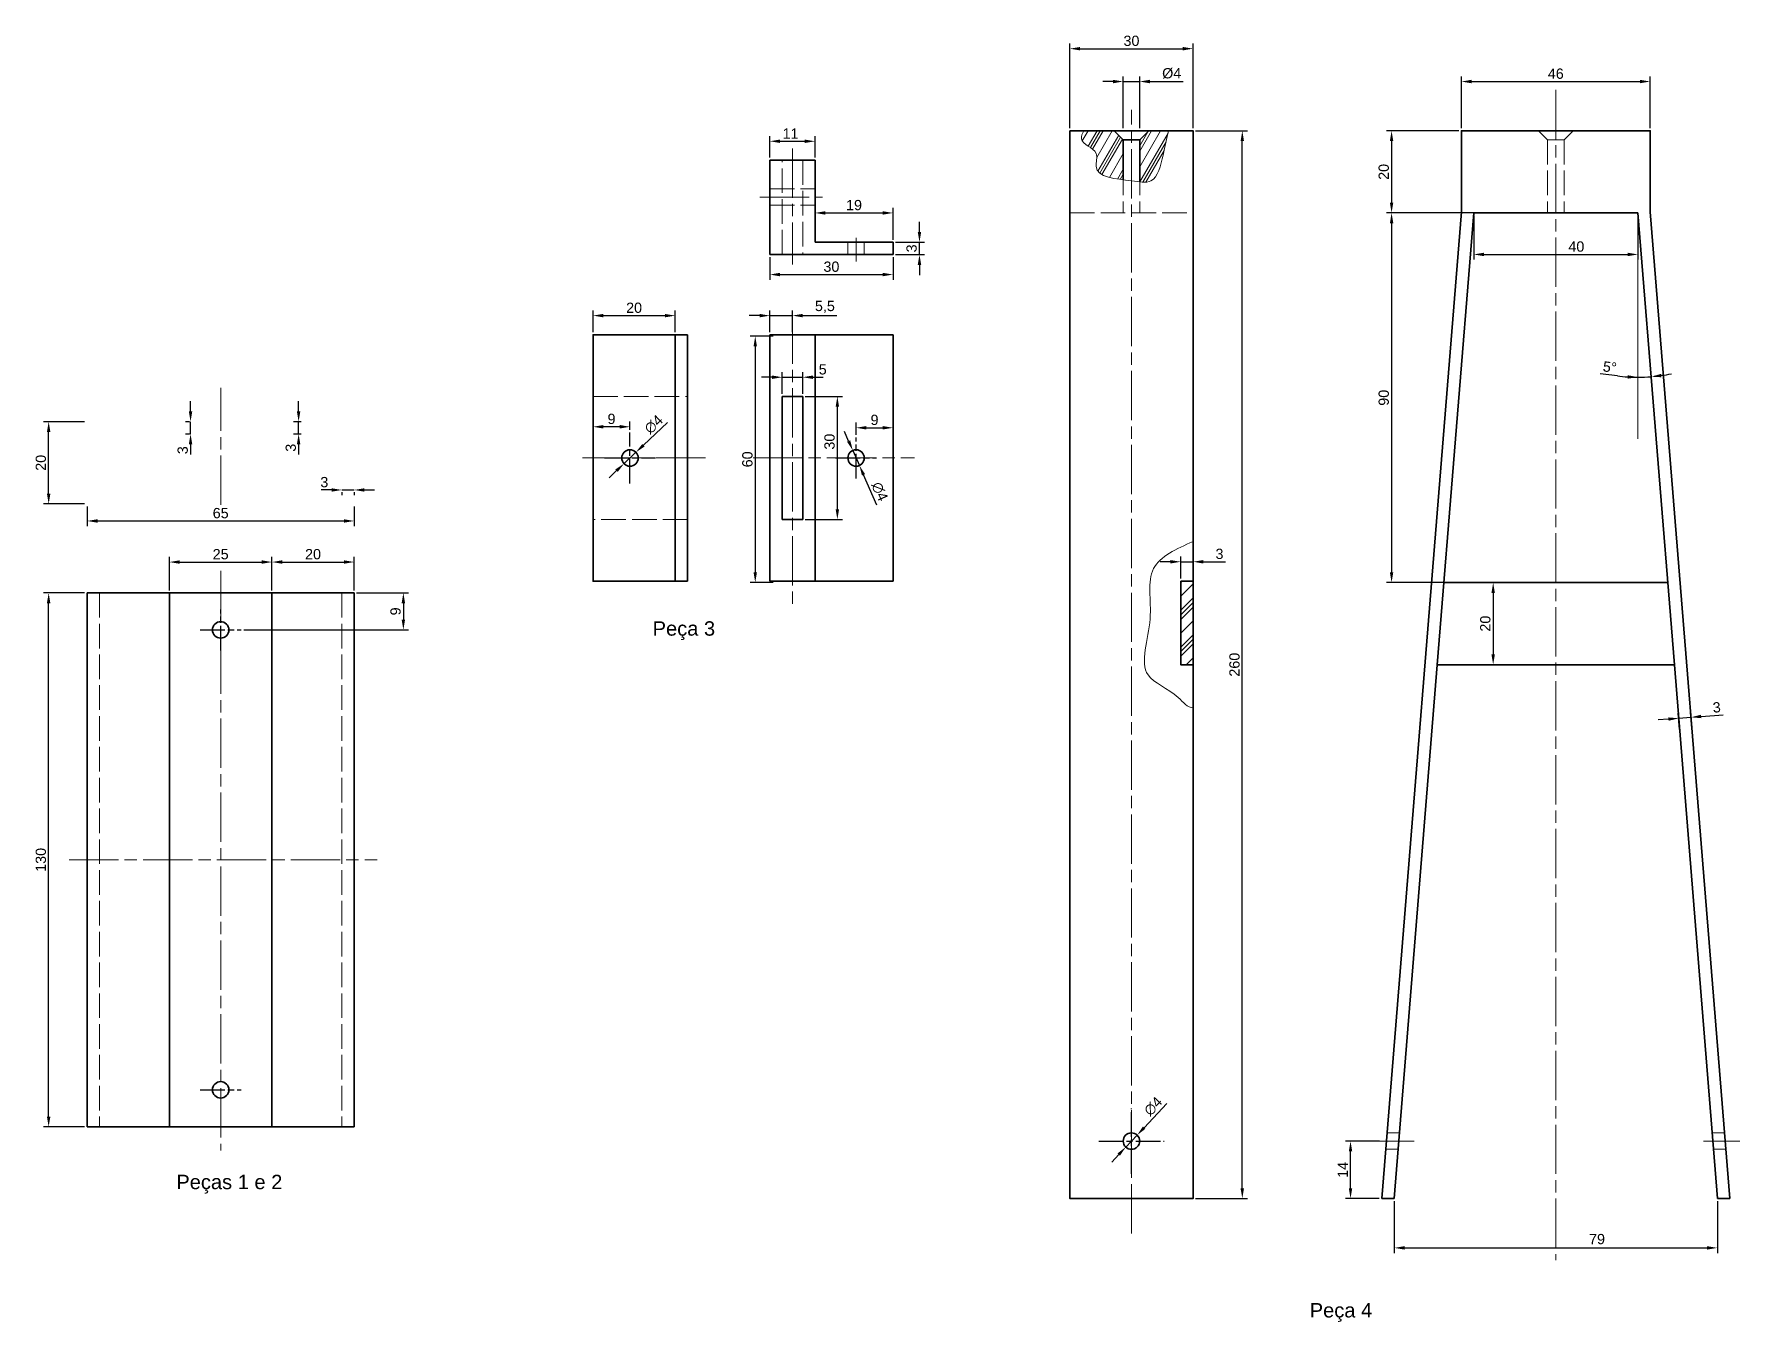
# Model space of a CAD drawing. Header units: millimetres. Extents: x 21 to 831, y -5 to 309.
# Drawn here: x 21.5 to 437, y -5 to 308.5 of the extents above; entities that cross this region are included whole.
import ezdxf

# ---------------------------------------------------------------- set-up
doc = ezdxf.new("R2010")
doc.units = ezdxf.units.MM
for name, pattern in [('AM_ISO02W050', [7.5, 6, -1.5]), ('AM_ISO08W050', [18, 12, -1.5, 3, -1.5]), ('AM_ISO08W050x2', [9, 6, -0.75, 1.5, -0.75]), ('Amconstr', [9999, 9999, 0])]:
    doc.linetypes.add(name, pattern=pattern)
for name, color, linetype, lineweight in [('AM_5', 3, 'Continuous', 25), ('AM_6', 2, 'Continuous', 35), ('AM_7', 4, 'AM_ISO08W050', 25), ('Auxiliar', 1, 'Amconstr', 18), ('Contorno', 7, 'Continuous', 35), ('Cotas', 2, 'Continuous', 18), ('Eixos', 3, 'AM_ISO08W050', 18), ('Inflexão', 7, 'Continuous', 18), ('Invisível', 7, 'AM_ISO02W050', 18), ('Tracejado', 4, 'Continuous', 18)]:
    doc.layers.add(name, color=color, linetype=linetype, lineweight=lineweight)
doc.styles.get("Standard").update_dxf_attribs({"font": 'arial.ttf'})
doc.dimstyles.new('ISO-25$0', dxfattribs={"dimtxt": 2.5, "dimasz": 2.5, "dimexe": 1.25, "dimexo": 0.625, "dimtad": 1, "dimdec": 1, "dimtxsty": 'Standard', "dimcen": 2.5, "dimadec": 0, "dimazin": 0, "dimtfac": 1, "dimtdec": 1, "dimtmove": 0, "dimatfit": 3, "dimfxl": 1, "dimarcsym": 0})
doc.dimstyles.new('ISO-25$2', dxfattribs={"dimtxt": 2.5, "dimasz": 2.5, "dimexe": 1.25, "dimexo": 0.625, "dimtad": 1, "dimdec": 1, "dimtxsty": 'Standard', "dimcen": 2.5, "dimadec": 0, "dimazin": 0, "dimtfac": 1, "dimtdec": 1, "dimtmove": 0, "dimatfit": 3, "dimfxl": 1, "dimarcsym": 0})
doc.dimstyles.new('ISO-25$3', dxfattribs={"dimtxt": 2.5, "dimasz": 2.5, "dimexe": 1.25, "dimexo": 0.625, "dimtad": 1, "dimdec": 1, "dimtxsty": 'Standard', "dimcen": 2.5, "dimadec": 0, "dimazin": 0, "dimtfac": 1, "dimtdec": 1, "dimtmove": 0, "dimatfit": 3, "dimfxl": 1, "dimarcsym": 0})

# ---------------------------------------------------------------- blocks, each defined once
blk = doc.blocks.new('*D4')
at = {"layer": 'AM_5', "color": 0, "lineweight": -2, "transparency": 16777216}
for p, q in [((201.49, 235), (195.86, 235)), ((197.11, 232.5), (197.11, 177.5)), ((201.49, 175), (195.86, 175))]:
    blk.add_line(p, q, dxfattribs=at)
at = {"layer": 'AM_5', "color": 0, "transparency": 16777216}
for points in [[(196.7, 232.5), (197.53, 232.5), (197.11, 235)], [(196.7, 177.5), (197.53, 177.5), (197.11, 175)]]:
    blk.add_solid(points, dxfattribs=at)
at = {"layer": 'Defpoints', "color": 0, "transparency": 16777216}
for p in [(202.11, 235), (197.11, 175), (202.11, 175)]:
    blk.add_point(p, dxfattribs=at)
at = {"layer": 'AM_5', "color": 0, "transparency": 16777216, "insert": (195.21, 205), "char_height": 2.5, "attachment_point": 5, "rotation": 90}
blk.add_mtext('60', dxfattribs=at)
blk = doc.blocks.new('*D5')
at = {"layer": 'AM_5', "color": 0, "lineweight": -2, "transparency": 16777216}
for p, q in [((200.67, 254.24), (200.67, 248.75)), ((230.67, 254.24), (230.67, 248.75)), ((203.17, 250), (228.17, 250))]:
    blk.add_line(p, q, dxfattribs=at)
at = {"layer": 'AM_5', "color": 0, "transparency": 16777216}
for points in [[(203.17, 250.42), (203.17, 249.58), (200.67, 250)], [(228.17, 250.42), (228.17, 249.58), (230.67, 250)]]:
    blk.add_solid(points, dxfattribs=at)
at = {"layer": 'Defpoints', "color": 0, "transparency": 16777216}
for p in [(200.67, 254.86), (230.67, 254.86), (230.67, 250)]:
    blk.add_point(p, dxfattribs=at)
at = {"layer": 'AM_5', "color": 0, "transparency": 16777216, "insert": (215.67, 251.9), "char_height": 2.5, "attachment_point": 5}
blk.add_mtext('30', dxfattribs=at)
blk = doc.blocks.new('*D6')
at = {"layer": 'AM_5', "color": 0, "lineweight": -2, "transparency": 16777216}
for p, q in [((237.11, 260.36), (237.11, 262.86)), ((231.3, 257.86), (238.36, 257.86)), ((237.11, 254.86), (237.11, 257.86)), ((231.3, 254.86), (238.36, 254.86)), ((237.11, 252.36), (237.11, 249.86))]:
    blk.add_line(p, q, dxfattribs=at)
at = {"layer": 'AM_5', "color": 0, "transparency": 16777216}
for points in [[(236.7, 260.36), (237.53, 260.36), (237.11, 257.86)], [(236.7, 252.36), (237.53, 252.36), (237.11, 254.86)]]:
    blk.add_solid(points, dxfattribs=at)
at = {"layer": 'Defpoints', "color": 0, "transparency": 16777216}
for p in [(230.67, 257.86), (237.11, 257.86), (230.67, 254.86)]:
    blk.add_point(p, dxfattribs=at)
at = {"layer": 'AM_5', "color": 0, "transparency": 16777216, "insert": (235.21, 256.36), "char_height": 2.5, "attachment_point": 5, "rotation": 90}
blk.add_mtext('3', dxfattribs=at)
blk = doc.blocks.new('*D7')
at = {"layer": 'AM_5', "color": 0, "lineweight": -2, "transparency": 16777216}
for p, q in [((201.17, 225), (198.67, 225)), ((203.67, 220.97), (203.67, 226.25)), ((203.67, 225), (208.67, 225)), ((208.67, 220.97), (208.67, 226.25)), ((211.17, 225), (213.67, 225))]:
    blk.add_line(p, q, dxfattribs=at)
at = {"layer": 'AM_5', "color": 0, "transparency": 16777216}
for points in [[(201.17, 225.42), (201.17, 224.58), (203.67, 225)], [(211.17, 225.42), (211.17, 224.58), (208.67, 225)]]:
    blk.add_solid(points, dxfattribs=at)
at = {"layer": 'Defpoints', "color": 0, "transparency": 16777216}
for p in [(208.67, 225), (203.67, 220.34), (208.67, 220.34)]:
    blk.add_point(p, dxfattribs=at)
at = {"layer": 'AM_5', "color": 0, "transparency": 16777216, "insert": (213.55, 226.9), "char_height": 2.5, "attachment_point": 5}
blk.add_mtext('5', dxfattribs=at)
blk = doc.blocks.new('*D8')
at = {"layer": 'AM_5', "color": 0, "lineweight": -2, "transparency": 16777216}
for p, q in [((209.3, 220.34), (218.36, 220.34)), ((217.11, 192.84), (217.11, 217.84)), ((209.3, 190.34), (218.36, 190.34))]:
    blk.add_line(p, q, dxfattribs=at)
at = {"layer": 'AM_5', "color": 0, "transparency": 16777216}
for points in [[(216.7, 217.84), (217.53, 217.84), (217.11, 220.34)], [(216.7, 192.84), (217.53, 192.84), (217.11, 190.34)]]:
    blk.add_solid(points, dxfattribs=at)
at = {"layer": 'Defpoints', "color": 0, "transparency": 16777216}
for p in [(208.67, 220.34), (217.11, 220.34), (208.67, 190.34)]:
    blk.add_point(p, dxfattribs=at)
at = {"layer": 'AM_5', "color": 0, "transparency": 16777216, "insert": (215.21, 209.31), "char_height": 2.5, "attachment_point": 5, "rotation": 90}
blk.add_mtext('30', dxfattribs=at)
blk = doc.blocks.new('*D9')
at = {"layer": 'AM_5', "color": 0, "lineweight": -2, "transparency": 16777216}
for p, q in [((157.6, 212.2), (157.6, 214.19)), ((164.1, 212.94), (160.1, 212.94)), ((166.6, 212.2), (166.6, 214.19))]:
    blk.add_line(p, q, dxfattribs=at)
at = {"layer": 'AM_5', "color": 0, "transparency": 16777216}
for points in [[(160.1, 213.36), (160.1, 212.52), (157.6, 212.94)], [(164.1, 213.36), (164.1, 212.52), (166.6, 212.94)]]:
    blk.add_solid(points, dxfattribs=at)
at = {"layer": 'Defpoints', "color": 0, "transparency": 16777216}
for p in [(157.6, 212.94), (157.6, 211.57), (166.6, 211.57)]:
    blk.add_point(p, dxfattribs=at)
at = {"layer": 'AM_5', "color": 0, "transparency": 16777216, "insert": (162.1, 214.84), "char_height": 2.5, "attachment_point": 5}
blk.add_mtext('9', dxfattribs=at)
blk = doc.blocks.new('*D10')
at = {"layer": 'AM_5', "color": 0, "lineweight": -2, "transparency": 16777216}
for p, q in [((221.67, 210.97), (221.67, 213.94)), ((224.17, 212.69), (228.17, 212.69)), ((230.67, 210.97), (230.67, 213.94))]:
    blk.add_line(p, q, dxfattribs=at)
at = {"layer": 'AM_5', "color": 0, "transparency": 16777216}
for points in [[(224.17, 213.11), (224.17, 212.28), (221.67, 212.69)], [(228.17, 213.11), (228.17, 212.28), (230.67, 212.69)]]:
    blk.add_solid(points, dxfattribs=at)
at = {"layer": 'Defpoints', "color": 0, "transparency": 16777216}
for p in [(230.67, 212.69), (221.67, 210.34), (230.67, 210.34)]:
    blk.add_point(p, dxfattribs=at)
at = {"layer": 'AM_5', "color": 0, "transparency": 16777216, "insert": (226.17, 214.6), "char_height": 2.5, "attachment_point": 5}
blk.add_mtext('9', dxfattribs=at)
blk = doc.blocks.new('*D11')
at = {"layer": 'AM_5', "color": 0, "lineweight": -2, "transparency": 16777216}
for p, q in [((175.76, 214), (169.87, 208.43)), ((165.15, 203.97), (168.05, 206.72)), ((163.33, 202.25), (161.51, 200.54))]:
    blk.add_line(p, q, dxfattribs=at)
at = {"layer": 'AM_5', "color": 0, "transparency": 16777216}
for points in [[(169.58, 208.74), (170.16, 208.13), (168.05, 206.72)], [(163.04, 202.56), (163.62, 201.95), (165.15, 203.97)]]:
    blk.add_solid(points, dxfattribs=at)
at = {"layer": 'Defpoints', "color": 0, "transparency": 16777216}
for p in [(165.15, 203.97), (168.05, 206.72)]:
    blk.add_point(p, dxfattribs=at)
at = {"layer": 'AM_5', "color": 0, "transparency": 16777216, "insert": (172.37, 213.51), "char_height": 2.5, "attachment_point": 5, "rotation": 43.3784}
blk.add_mtext('∅4', dxfattribs=at)
blk = doc.blocks.new('*D12')
at = {"layer": 'AM_5', "color": 0, "lineweight": -2, "transparency": 16777216}
for p, q in [((219.86, 209.46), (218.85, 211.75)), ((220.87, 207.17), (222.48, 203.51)), ((226.76, 193.82), (223.49, 201.23))]:
    blk.add_line(p, q, dxfattribs=at)
at = {"layer": 'AM_5', "color": 0, "transparency": 16777216}
for points in [[(220.24, 209.63), (219.48, 209.29), (220.87, 207.17)], [(223.87, 201.4), (223.11, 201.06), (222.48, 203.51)]]:
    blk.add_solid(points, dxfattribs=at)
at = {"layer": 'Defpoints', "color": 0, "transparency": 16777216}
for p in [(220.87, 207.17), (222.48, 203.51)]:
    blk.add_point(p, dxfattribs=at)
at = {"layer": 'AM_5', "color": 0, "transparency": 16777216, "insert": (227.43, 197.17), "char_height": 2.5, "attachment_point": 5, "rotation": 293.8067}
blk.add_mtext('∅4', dxfattribs=at)
blk = doc.blocks.new('*D13')
at = {"layer": 'AM_5', "color": 0, "lineweight": -2, "transparency": 16777216}
for p, q in [((369.11, 285.62), (369.11, 298.25)), ((371.61, 297), (412.61, 297)), ((415.11, 285.62), (415.11, 298.25))]:
    blk.add_line(p, q, dxfattribs=at)
at = {"layer": 'AM_5', "color": 0, "transparency": 16777216}
for points in [[(371.61, 297.42), (371.61, 296.58), (369.11, 297)], [(412.61, 297.42), (412.61, 296.58), (415.11, 297)]]:
    blk.add_solid(points, dxfattribs=at)
at = {"layer": 'Defpoints', "color": 0, "transparency": 16777216}
for p in [(415.11, 297), (369.11, 285), (415.11, 285)]:
    blk.add_point(p, dxfattribs=at)
at = {"layer": 'AM_5', "color": 0, "transparency": 16777216, "insert": (392.11, 298.9), "char_height": 2.5, "attachment_point": 5}
blk.add_mtext('46', dxfattribs=at)
blk = doc.blocks.new('*D14')
at = {"layer": 'AM_5', "color": 0, "lineweight": -2, "transparency": 16777216}
for p, q in [((411.49, 265), (350.86, 265)), ((352.11, 262.5), (352.11, 177.5)), ((411.49, 175), (350.86, 175))]:
    blk.add_line(p, q, dxfattribs=at)
at = {"layer": 'AM_5', "color": 0, "transparency": 16777216}
for points in [[(351.7, 262.5), (352.53, 262.5), (352.11, 265)], [(351.7, 177.5), (352.53, 177.5), (352.11, 175)]]:
    blk.add_solid(points, dxfattribs=at)
at = {"layer": 'Defpoints', "color": 0, "transparency": 16777216}
for p in [(412.11, 265), (352.11, 175), (412.11, 175)]:
    blk.add_point(p, dxfattribs=at)
at = {"layer": 'AM_5', "color": 0, "transparency": 16777216, "insert": (350.21, 220), "char_height": 2.5, "attachment_point": 5, "rotation": 90}
blk.add_mtext('90', dxfattribs=at)
blk = doc.blocks.new('*D15')
at = {"layer": 'AM_5', "color": 0, "lineweight": -2, "transparency": 16777216}
for p, q in [((372.11, 264.38), (372.11, 253.65)), ((412.11, 264.38), (412.11, 253.65)), ((374.61, 254.9), (409.61, 254.9))]:
    blk.add_line(p, q, dxfattribs=at)
at = {"layer": 'AM_5', "color": 0, "transparency": 16777216}
for points in [[(374.61, 255.32), (374.61, 254.48), (372.11, 254.9)], [(409.61, 255.32), (409.61, 254.48), (412.11, 254.9)]]:
    blk.add_solid(points, dxfattribs=at)
at = {"layer": 'Defpoints', "color": 0, "transparency": 16777216}
for p in [(372.11, 265), (412.11, 265), (412.11, 254.9)]:
    blk.add_point(p, dxfattribs=at)
at = {"layer": 'AM_5', "color": 0, "transparency": 16777216, "insert": (397.11, 256.8), "char_height": 2.5, "attachment_point": 5}
blk.add_mtext('40', dxfattribs=at)
blk = doc.blocks.new('*D16')
at = {"layer": 'AM_5', "color": 0, "lineweight": -2, "transparency": 16777216}
for p, q in [((365.48, 175), (378.11, 175)), ((376.86, 172.5), (376.86, 157.5)), ((363.87, 155), (378.11, 155))]:
    blk.add_line(p, q, dxfattribs=at)
at = {"layer": 'AM_5', "color": 0, "transparency": 16777216}
for points in [[(376.44, 172.5), (377.27, 172.5), (376.86, 175)], [(376.44, 157.5), (377.27, 157.5), (376.86, 155)]]:
    blk.add_solid(points, dxfattribs=at)
at = {"layer": 'Defpoints', "color": 0, "transparency": 16777216}
for p in [(364.86, 175), (363.24, 155), (376.86, 155)]:
    blk.add_point(p, dxfattribs=at)
at = {"layer": 'AM_5', "color": 0, "transparency": 16777216, "insert": (374.95, 165), "char_height": 2.5, "attachment_point": 5, "rotation": 90}
blk.add_mtext('20', dxfattribs=at)
blk = doc.blocks.new('*D17')
at = {"layer": 'AM_5', "color": 0, "lineweight": -2, "transparency": 16777216}
for p, q in [((349.13, 39), (340.86, 39)), ((342.11, 27.5), (342.11, 36.5)), ((349.12, 25), (340.86, 25))]:
    blk.add_line(p, q, dxfattribs=at)
at = {"layer": 'AM_5', "color": 0, "transparency": 16777216}
for points in [[(341.7, 36.5), (342.53, 36.5), (342.11, 39)], [(341.7, 27.5), (342.53, 27.5), (342.11, 25)]]:
    blk.add_solid(points, dxfattribs=at)
at = {"layer": 'Defpoints', "color": 0, "transparency": 16777216}
for p in [(342.11, 39), (349.75, 39), (349.75, 25)]:
    blk.add_point(p, dxfattribs=at)
at = {"layer": 'AM_5', "color": 0, "transparency": 16777216, "insert": (340.23, 32), "char_height": 2.5, "attachment_point": 5, "rotation": 90}
blk.add_mtext('14', dxfattribs=at)
blk = doc.blocks.new('*D18')
at = {"layer": 'AM_5', "color": 0, "lineweight": -2, "transparency": 16777216}
blk.add_line((407.12, 225.31), (402.94, 225.84), dxfattribs=at)
for start, end in [(262.8334, 270), (262.8369, 266.4184), (270, 274.6106), (278.1922, 281.7738)]:
    blk.add_arc((412.11, 265), 40, start, end, dxfattribs=at)
at = {"layer": 'AM_5', "color": 0, "transparency": 16777216}
for points in [[(409.63, 225.49), (409.6, 224.66), (412.11, 225)], [(417.86, 224.99), (417.77, 225.82), (415.33, 225.13)]]:
    blk.add_solid(points, dxfattribs=at)
at = {"layer": 'Defpoints', "color": 0, "transparency": 16777216}
for p in [(412.11, 265), (412.11, 265), (414.26, 225.06), (412.11, 210), (420.99, 155)]:
    blk.add_point(p, dxfattribs=at)
at = {"layer": 'AM_5', "color": 0, "transparency": 16777216, "insert": (405.27, 227.46), "char_height": 2.5, "attachment_point": 5, "rotation": 352.8334}
blk.add_mtext('5°', dxfattribs=at)
blk = doc.blocks.new('*D19')
at = {"layer": 'AM_5', "color": 0, "lineweight": -2, "transparency": 16777216}
for p, q in [((352.76, 24.38), (352.76, 11.75)), ((431.47, 24.38), (431.47, 11.75)), ((355.26, 13), (428.97, 13))]:
    blk.add_line(p, q, dxfattribs=at)
at = {"layer": 'AM_5', "color": 0, "transparency": 16777216}
for points in [[(355.26, 13.42), (355.26, 12.58), (352.76, 13)], [(428.97, 13.42), (428.97, 12.58), (431.47, 13)]]:
    blk.add_solid(points, dxfattribs=at)
at = {"layer": 'Defpoints', "color": 0, "transparency": 16777216}
for p in [(352.76, 25), (431.47, 25), (431.47, 13)]:
    blk.add_point(p, dxfattribs=at)
at = {"layer": 'AM_5', "color": 0, "transparency": 16777216, "insert": (402.15, 15.13), "char_height": 2.5, "attachment_point": 5}
blk.add_mtext('79', dxfattribs=at)
blk = doc.blocks.new('*D20')
at = {"layer": 'AM_5', "color": 0, "lineweight": -2, "transparency": 16777216}
for p, q in [((297.4, 48.16), (291.84, 42.27)), ((287.37, 37.55), (290.12, 40.45)), ((285.66, 35.73), (283.94, 33.91))]:
    blk.add_line(p, q, dxfattribs=at)
at = {"layer": 'AM_5', "color": 0, "transparency": 16777216}
for points in [[(291.53, 42.56), (292.14, 41.99), (290.12, 40.45)], [(285.35, 36.01), (285.96, 35.44), (287.37, 37.55)]]:
    blk.add_solid(points, dxfattribs=at)
at = {"layer": 'Defpoints', "color": 0, "transparency": 16777216}
for p in [(287.37, 37.55), (290.12, 40.45)]:
    blk.add_point(p, dxfattribs=at)
at = {"layer": 'AM_5', "color": 0, "transparency": 16777216, "insert": (294.04, 47.48), "char_height": 2.5, "attachment_point": 5, "rotation": 46.6342}
blk.add_mtext('∅4', dxfattribs=at)
blk = doc.blocks.new('*D21')
at = {"layer": 'AM_5', "color": 0, "lineweight": -2, "transparency": 16777216}
for p, q in [((284.25, 297), (281.75, 297)), ((286.75, 285.62), (286.75, 298.25)), ((286.75, 297), (290.75, 297)), ((290.75, 285.62), (290.75, 298.25)), ((293.25, 297), (301.35, 297))]:
    blk.add_line(p, q, dxfattribs=at)
at = {"layer": 'AM_5', "color": 0, "transparency": 16777216}
for points in [[(284.25, 297.42), (284.25, 296.58), (286.75, 297)], [(293.25, 297.42), (293.25, 296.58), (290.75, 297)]]:
    blk.add_solid(points, dxfattribs=at)
at = {"layer": 'Defpoints', "color": 0, "transparency": 16777216}
for p in [(290.75, 297), (286.75, 285), (290.75, 285)]:
    blk.add_point(p, dxfattribs=at)
at = {"layer": 'AM_5', "color": 0, "transparency": 16777216, "insert": (298.55, 298.97), "char_height": 2.5, "attachment_point": 5}
blk.add_mtext('%%C4', dxfattribs=at)
blk = doc.blocks.new('*D22')
at = {"layer": 'AM_5', "color": 0, "lineweight": -2, "transparency": 16777216}
for p, q in [((273.75, 285.62), (273.75, 306.25)), ((276.25, 305), (301.25, 305)), ((303.75, 285.62), (303.75, 306.25))]:
    blk.add_line(p, q, dxfattribs=at)
at = {"layer": 'AM_5', "color": 0, "transparency": 16777216}
for points in [[(276.25, 305.42), (276.25, 304.58), (273.75, 305)], [(301.25, 305.42), (301.25, 304.58), (303.75, 305)]]:
    blk.add_solid(points, dxfattribs=at)
at = {"layer": 'Defpoints', "color": 0, "transparency": 16777216}
for p in [(303.75, 305), (273.75, 285), (303.75, 285)]:
    blk.add_point(p, dxfattribs=at)
at = {"layer": 'AM_5', "color": 0, "transparency": 16777216, "insert": (288.75, 306.9), "char_height": 2.5, "attachment_point": 5}
blk.add_mtext('30', dxfattribs=at)
blk = doc.blocks.new('*D37')
at = {"layer": 'AM_5', "color": 0, "lineweight": -2, "transparency": 16777216}
for p, q in [((33.77, 172.48), (23.75, 172.48)), ((25, 44.98), (25, 169.98)), ((33.77, 42.48), (23.75, 42.48))]:
    blk.add_line(p, q, dxfattribs=at)
at = {"layer": 'AM_5', "color": 0, "transparency": 16777216}
for points in [[(24.58, 169.98), (25.42, 169.98), (25, 172.48)], [(24.58, 44.98), (25.42, 44.98), (25, 42.48)]]:
    blk.add_solid(points, dxfattribs=at)
at = {"layer": 'Defpoints', "color": 0, "transparency": 16777216}
for p in [(25, 172.48), (34.4, 172.48), (34.4, 42.48)]:
    blk.add_point(p, dxfattribs=at)
at = {"layer": 'AM_5', "color": 0, "transparency": 16777216, "insert": (23.1, 107.48), "char_height": 2.5, "attachment_point": 5, "rotation": 90}
blk.add_mtext('130', dxfattribs=at)
blk = doc.blocks.new('*D38')
at = {"layer": 'AM_5', "color": 0, "lineweight": -2, "transparency": 16777216}
for p, q in [((33.77, 214.16), (23.75, 214.16)), ((25, 196.66), (25, 211.66)), ((33.77, 194.16), (23.75, 194.16))]:
    blk.add_line(p, q, dxfattribs=at)
at = {"layer": 'AM_5', "color": 0, "transparency": 16777216}
for points in [[(24.58, 211.66), (25.42, 211.66), (25, 214.16)], [(24.58, 196.66), (25.42, 196.66), (25, 194.16)]]:
    blk.add_solid(points, dxfattribs=at)
at = {"layer": 'Defpoints', "color": 0, "transparency": 16777216}
for p in [(25, 214.16), (34.4, 214.16), (34.4, 194.16)]:
    blk.add_point(p, dxfattribs=at)
at = {"layer": 'AM_5', "color": 0, "transparency": 16777216, "insert": (23.1, 204.16), "char_height": 2.5, "attachment_point": 5, "rotation": 90}
blk.add_mtext('20', dxfattribs=at)
blk = doc.blocks.new('*D39')
at = {"layer": 'AM_5', "color": 0, "lineweight": -2, "transparency": 16777216}
for p, q in [((34.4, 193.54), (34.4, 188.75)), ((99.4, 193.54), (99.4, 188.75)), ((36.9, 190), (96.9, 190))]:
    blk.add_line(p, q, dxfattribs=at)
at = {"layer": 'AM_5', "color": 0, "transparency": 16777216}
for points in [[(36.9, 190.42), (36.9, 189.58), (34.4, 190)], [(96.9, 190.42), (96.9, 189.58), (99.4, 190)]]:
    blk.add_solid(points, dxfattribs=at)
at = {"layer": 'Defpoints', "color": 0, "transparency": 16777216}
for p in [(34.4, 194.16), (99.4, 194.16), (99.4, 190)]:
    blk.add_point(p, dxfattribs=at)
at = {"layer": 'AM_5', "color": 0, "transparency": 16777216, "insert": (66.9, 191.9), "char_height": 2.5, "attachment_point": 5}
blk.add_mtext('65', dxfattribs=at)
blk = doc.blocks.new('*D40')
at = {"layer": 'AM_5', "color": 0, "lineweight": -2, "transparency": 16777216}
for p, q in [((79.4, 173.1), (79.4, 181.25)), ((81.9, 180), (96.9, 180)), ((99.4, 173.1), (99.4, 181.25))]:
    blk.add_line(p, q, dxfattribs=at)
at = {"layer": 'AM_5', "color": 0, "transparency": 16777216}
for points in [[(81.9, 180.42), (81.9, 179.58), (79.4, 180)], [(96.9, 180.42), (96.9, 179.58), (99.4, 180)]]:
    blk.add_solid(points, dxfattribs=at)
at = {"layer": 'Defpoints', "color": 0, "transparency": 16777216}
for p in [(99.4, 180), (79.4, 172.48), (99.4, 172.48)]:
    blk.add_point(p, dxfattribs=at)
at = {"layer": 'AM_5', "color": 0, "transparency": 16777216, "insert": (89.4, 181.9), "char_height": 2.5, "attachment_point": 5}
blk.add_mtext('20', dxfattribs=at)
blk = doc.blocks.new('*D41')
at = {"layer": 'AM_5', "color": 0, "lineweight": -2, "transparency": 16777216}
for p, q in [((54.4, 173.1), (54.4, 181.25)), ((56.9, 180), (76.9, 180)), ((79.4, 173.1), (79.4, 181.25))]:
    blk.add_line(p, q, dxfattribs=at)
at = {"layer": 'AM_5', "color": 0, "transparency": 16777216}
for points in [[(56.9, 180.42), (56.9, 179.58), (54.4, 180)], [(76.9, 180.42), (76.9, 179.58), (79.4, 180)]]:
    blk.add_solid(points, dxfattribs=at)
at = {"layer": 'Defpoints', "color": 0, "transparency": 16777216}
for p in [(79.4, 180), (54.4, 172.48), (79.4, 172.48)]:
    blk.add_point(p, dxfattribs=at)
at = {"layer": 'AM_5', "color": 0, "transparency": 16777216, "insert": (66.9, 181.9), "char_height": 2.5, "attachment_point": 5}
blk.add_mtext('25', dxfattribs=at)
blk = doc.blocks.new('*D42')
at = {"layer": 'AM_5', "color": 0, "lineweight": -2, "transparency": 16777216}
for p, q in [((85.88, 216.66), (85.88, 219.16)), ((86.52, 214.16), (84.63, 214.16)), ((85.88, 211.16), (85.88, 214.16)), ((86.52, 211.16), (84.63, 211.16)), ((85.88, 208.66), (85.88, 206.16))]:
    blk.add_line(p, q, dxfattribs=at)
at = {"layer": 'AM_5', "color": 0, "transparency": 16777216}
for points in [[(85.47, 216.66), (86.3, 216.66), (85.88, 214.16)], [(85.47, 208.66), (86.3, 208.66), (85.88, 211.16)]]:
    blk.add_solid(points, dxfattribs=at)
at = {"layer": 'Defpoints', "color": 0, "transparency": 16777216}
for p in [(85.88, 214.16), (87.15, 214.16), (87.15, 211.16)]:
    blk.add_point(p, dxfattribs=at)
at = {"layer": 'AM_5', "color": 0, "transparency": 16777216, "insert": (83.98, 207.83), "char_height": 2.5, "attachment_point": 5, "rotation": 90}
blk.add_mtext('3', dxfattribs=at)
blk = doc.blocks.new('*D43')
at = {"layer": 'AM_5', "color": 0, "lineweight": -2, "transparency": 16777216}
for p, q in [((59.56, 216.66), (59.56, 219.16)), ((59.32, 214.16), (58.31, 214.16)), ((59.56, 211.16), (59.56, 214.16)), ((59.32, 211.16), (58.31, 211.16)), ((59.56, 208.66), (59.56, 206.16))]:
    blk.add_line(p, q, dxfattribs=at)
at = {"layer": 'AM_5', "color": 0, "transparency": 16777216}
for points in [[(59.15, 216.66), (59.98, 216.66), (59.56, 214.16)], [(59.15, 208.66), (59.98, 208.66), (59.56, 211.16)]]:
    blk.add_solid(points, dxfattribs=at)
at = {"layer": 'Defpoints', "color": 0, "transparency": 16777216}
for p in [(59.56, 214.16), (59.94, 214.16), (59.94, 211.16)]:
    blk.add_point(p, dxfattribs=at)
at = {"layer": 'AM_5', "color": 0, "transparency": 16777216, "insert": (57.66, 207.23), "char_height": 2.5, "attachment_point": 5, "rotation": 90}
blk.add_mtext('3', dxfattribs=at)
blk = doc.blocks.new('*D44')
at = {"layer": 'AM_5', "color": 0, "lineweight": -2, "transparency": 16777216}
for p, q in [((93.9, 197.55), (91.4, 197.55)), ((96.4, 197.55), (99.4, 197.55)), ((96.4, 197.04), (96.4, 196.3)), ((99.4, 197.04), (99.4, 196.3)), ((101.9, 197.55), (104.4, 197.55))]:
    blk.add_line(p, q, dxfattribs=at)
at = {"layer": 'AM_5', "color": 0, "transparency": 16777216}
for points in [[(93.9, 197.96), (93.9, 197.13), (96.4, 197.55)], [(101.9, 197.96), (101.9, 197.13), (99.4, 197.55)]]:
    blk.add_solid(points, dxfattribs=at)
at = {"layer": 'Defpoints', "color": 0, "transparency": 16777216}
for p in [(96.4, 197.67), (99.4, 197.67), (99.4, 197.55)]:
    blk.add_point(p, dxfattribs=at)
at = {"layer": 'AM_5', "color": 0, "transparency": 16777216, "insert": (92.14, 199.45), "char_height": 2.5, "attachment_point": 5}
blk.add_mtext('3', dxfattribs=at)
blk = doc.blocks.new('*D50')
at = {"layer": 'AM_5', "color": 0, "lineweight": -2, "transparency": 16777216}
for p, q in [((419.55, 141.75), (417.05, 141.55)), ((422.26, 139.2), (421.94, 143.2)), ((422.04, 141.95), (425.03, 142.2)), ((425.25, 139.44), (424.93, 143.44)), ((427.52, 142.4), (432.89, 142.83))]:
    blk.add_line(p, q, dxfattribs=at)
at = {"layer": 'AM_5', "color": 0, "transparency": 16777216}
for points in [[(419.51, 142.17), (419.58, 141.34), (422.04, 141.95)], [(427.49, 142.81), (427.55, 141.98), (425.03, 142.2)]]:
    blk.add_solid(points, dxfattribs=at)
at = {"layer": 'Defpoints', "color": 0, "transparency": 16777216}
for p in [(425.03, 142.2), (422.31, 138.57), (425.3, 138.81)]:
    blk.add_point(p, dxfattribs=at)
at = {"layer": 'AM_5', "color": 0, "transparency": 16777216, "insert": (431.3, 144.61), "char_height": 2.5, "attachment_point": 5, "rotation": 4.6106}
blk.add_mtext('3', dxfattribs=at)
blk = doc.blocks.new('*D51')
at = {"layer": 'AM_5', "color": 0, "lineweight": -2, "transparency": 16777216}
for p, q in [((200.67, 278.49), (200.67, 283.71)), ((211.67, 278.49), (211.67, 283.71)), ((203.17, 282.46), (209.17, 282.46))]:
    blk.add_line(p, q, dxfattribs=at)
at = {"layer": 'AM_5', "color": 0, "transparency": 16777216}
for points in [[(203.17, 282.87), (203.17, 282.04), (200.67, 282.46)], [(209.17, 282.87), (209.17, 282.04), (211.67, 282.46)]]:
    blk.add_solid(points, dxfattribs=at)
at = {"layer": 'Defpoints', "color": 0, "transparency": 16777216}
for p in [(211.67, 282.46), (200.67, 277.86), (211.67, 277.86)]:
    blk.add_point(p, dxfattribs=at)
at = {"layer": 'AM_5', "color": 0, "transparency": 16777216, "insert": (205.71, 284.34), "char_height": 2.5, "attachment_point": 5}
blk.add_mtext('11', dxfattribs=at)
blk = doc.blocks.new('*D52')
at = {"layer": 'AM_5', "color": 0, "lineweight": -2, "transparency": 16777216}
for p, q in [((211.67, 258.49), (211.67, 266.25)), ((230.67, 258.49), (230.67, 266.25)), ((214.17, 265), (228.17, 265))]:
    blk.add_line(p, q, dxfattribs=at)
at = {"layer": 'AM_5', "color": 0, "transparency": 16777216}
for points in [[(214.17, 265.42), (214.17, 264.58), (211.67, 265)], [(228.17, 265.42), (228.17, 264.58), (230.67, 265)]]:
    blk.add_solid(points, dxfattribs=at)
at = {"layer": 'Defpoints', "color": 0, "transparency": 16777216}
for p in [(230.67, 265), (211.67, 257.86), (230.67, 257.86)]:
    blk.add_point(p, dxfattribs=at)
at = {"layer": 'AM_5', "color": 0, "transparency": 16777216, "insert": (221.17, 266.9), "char_height": 2.5, "attachment_point": 5}
blk.add_mtext('19', dxfattribs=at)
blk = doc.blocks.new('*D53')
at = {"layer": 'AM_5', "color": 0, "lineweight": -2, "transparency": 16777216}
for p, q in [((157.6, 235.97), (157.6, 241.25)), ((177.6, 235.97), (177.6, 241.25)), ((160.1, 240), (175.1, 240))]:
    blk.add_line(p, q, dxfattribs=at)
at = {"layer": 'AM_5', "color": 0, "transparency": 16777216}
for points in [[(160.1, 240.42), (160.1, 239.58), (157.6, 240)], [(175.1, 240.42), (175.1, 239.58), (177.6, 240)]]:
    blk.add_solid(points, dxfattribs=at)
at = {"layer": 'Defpoints', "color": 0, "transparency": 16777216}
for p in [(177.6, 240), (157.6, 235.34), (177.6, 235.34)]:
    blk.add_point(p, dxfattribs=at)
at = {"layer": 'AM_5', "color": 0, "transparency": 16777216, "insert": (167.6, 241.9), "char_height": 2.5, "attachment_point": 5}
blk.add_mtext('20', dxfattribs=at)
blk = doc.blocks.new('*D54')
at = {"layer": 'AM_5', "color": 0, "lineweight": -2, "transparency": 16777216}
for p, q in [((298.25, 180.07), (295.75, 180.07)), ((300.75, 175.97), (300.75, 181.32)), ((300.75, 180.07), (303.75, 180.07)), ((303.75, 175.97), (303.75, 181.32)), ((306.25, 180.07), (311.63, 180.07))]:
    blk.add_line(p, q, dxfattribs=at)
at = {"layer": 'AM_5', "color": 0, "transparency": 16777216}
for points in [[(298.25, 180.48), (298.25, 179.65), (300.75, 180.07)], [(306.25, 180.48), (306.25, 179.65), (303.75, 180.07)]]:
    blk.add_solid(points, dxfattribs=at)
at = {"layer": 'Defpoints', "color": 0, "transparency": 16777216}
for p in [(303.75, 180.07), (300.75, 175.34), (303.75, 175.34)]:
    blk.add_point(p, dxfattribs=at)
at = {"layer": 'AM_5', "color": 0, "transparency": 16777216, "insert": (310.19, 181.97), "char_height": 2.5, "attachment_point": 5}
blk.add_mtext('3', dxfattribs=at)
blk = doc.blocks.new('*D55')
at = {"layer": 'AM_5', "color": 0, "lineweight": -2, "transparency": 16777216}
for p, q in [((304.37, 285), (317, 285)), ((315.75, 27.5), (315.75, 282.5)), ((304.37, 25), (317, 25))]:
    blk.add_line(p, q, dxfattribs=at)
at = {"layer": 'AM_5', "color": 0, "transparency": 16777216}
for points in [[(315.33, 282.5), (316.16, 282.5), (315.75, 285)], [(315.33, 27.5), (316.16, 27.5), (315.75, 25)]]:
    blk.add_solid(points, dxfattribs=at)
at = {"layer": 'Defpoints', "color": 0, "transparency": 16777216}
for p in [(303.75, 285), (315.75, 285), (303.75, 25)]:
    blk.add_point(p, dxfattribs=at)
at = {"layer": 'AM_5', "color": 0, "transparency": 16777216, "insert": (313.85, 155), "char_height": 2.5, "attachment_point": 5, "rotation": 90}
blk.add_mtext('260', dxfattribs=at)
blk = doc.blocks.new('*D56')
at = {"layer": 'AM_5', "color": 0, "lineweight": -2, "transparency": 16777216}
for p, q in [((368.49, 285), (350.86, 285)), ((352.11, 282.5), (352.11, 267.5)), ((368.49, 265), (350.86, 265))]:
    blk.add_line(p, q, dxfattribs=at)
at = {"layer": 'AM_5', "color": 0, "transparency": 16777216}
for points in [[(351.7, 282.5), (352.53, 282.5), (352.11, 285)], [(351.7, 267.5), (352.53, 267.5), (352.11, 265)]]:
    blk.add_solid(points, dxfattribs=at)
at = {"layer": 'Defpoints', "color": 0, "transparency": 16777216}
for p in [(369.11, 285), (352.11, 265), (369.11, 265)]:
    blk.add_point(p, dxfattribs=at)
at = {"layer": 'AM_5', "color": 0, "transparency": 16777216, "insert": (350.21, 275), "char_height": 2.5, "attachment_point": 5, "rotation": 90}
blk.add_mtext('20', dxfattribs=at)
blk = doc.blocks.new('Peça 3')
at = {"layer": 'Contorno'}
for p, q in [((0, 3), (0, 23)), ((0, 23), (11, 23)), ((11, 23), (11, 3)), ((0, 3), (0, 0)), ((0, 0), (30, 0)), ((30, 3), (11, 3)), ((30, 0), (30, 3))]:
    blk.add_line(p, q, dxfattribs=at)
at = {"layer": 'Eixos'}
for p, q in [((5.5, 25.85), (5.5, -2.42)), ((-2.43, 14), (12.83, 14))]:
    blk.add_line(p, q, dxfattribs=at)
at = {"layer": 'Invisível'}
for p, q in [((3, 0), (3, 23)), ((8, 23), (8, 0)), ((0, 16), (11, 16)), ((0, 12), (11, 12))]:
    blk.add_line(p, q, dxfattribs=at)
blk = doc.blocks.new('*D71')
at = {"layer": 'AM_5', "color": 0, "lineweight": -2, "transparency": 16777216}
for p, q in [((100.02, 172.48), (112.65, 172.48)), ((111.4, 169.98), (111.4, 165.98)), ((72.52, 163.48), (112.65, 163.48))]:
    blk.add_line(p, q, dxfattribs=at)
at = {"layer": 'AM_5', "color": 0, "transparency": 16777216}
for points in [[(110.98, 169.98), (111.82, 169.98), (111.4, 172.48)], [(110.98, 165.98), (111.82, 165.98), (111.4, 163.48)]]:
    blk.add_solid(points, dxfattribs=at)
at = {"layer": 'Defpoints', "color": 0, "transparency": 16777216}
for p in [(99.4, 172.48), (71.9, 163.48), (111.4, 163.48)]:
    blk.add_point(p, dxfattribs=at)
at = {"layer": 'AM_5', "color": 0, "transparency": 16777216, "insert": (109.5, 167.98), "char_height": 2.5, "attachment_point": 5, "rotation": 90}
blk.add_mtext('9', dxfattribs=at)
blk = doc.blocks.new('*D73')
at = {"layer": 'AM_5', "color": 0, "lineweight": -2, "transparency": 16777216}
for p, q in [((200.67, 235.97), (200.67, 241.25)), ((206.17, 235.97), (206.17, 241.25)), ((198.17, 240), (195.67, 240)), ((200.67, 240), (206.17, 240)), ((208.67, 240), (216.99, 240))]:
    blk.add_line(p, q, dxfattribs=at)
at = {"layer": 'AM_5', "color": 0, "transparency": 16777216}
for points in [[(198.17, 240.42), (198.17, 239.58), (200.67, 240)], [(208.67, 240.42), (208.67, 239.58), (206.17, 240)]]:
    blk.add_solid(points, dxfattribs=at)
at = {"layer": 'Defpoints', "color": 0, "transparency": 16777216}
for p in [(206.17, 240), (200.67, 235.34), (206.17, 235.34)]:
    blk.add_point(p, dxfattribs=at)
at = {"layer": 'AM_5', "color": 0, "transparency": 16777216, "insert": (214.08, 242.12), "char_height": 2.5, "attachment_point": 5}
blk.add_mtext('5,5', dxfattribs=at)

msp = doc.modelspace()

# ---------------------------------------------------------------- hatches: boundary and pattern name
at = {"layer": 'Tracejado'}
h = msp.add_hatch(dxfattribs=at)
h.set_pattern_fill('PLASTI', color=256, scale=0.8, angle=60)
edge = h.paths.add_edge_path()
edge.add_line((286.75, 282.8), (284.55, 285))
edge.add_line((284.55, 285), (277.11, 285))
edge.add_spline(control_points=[(277.11, 285), (276.79, 284.31), (275.66, 281.9), (281.25, 280.58), (278.99, 274.23), (283.52, 273.47), (286.75, 273.07)], knot_values=[0, 0, 0, 0, 2.020879, 7.091402, 10.229416, 17.913511, 17.913511, 17.913511, 17.913511], degree=3, periodic=0)
edge.add_line((286.75, 273.07), (286.75, 282.8))
edge = h.paths.add_edge_path()
edge.add_spline(control_points=[(290.75, 272.55), (291.82, 272.43), (294.92, 272.44), (296.44, 279.14), (297.38, 283.14), (297.81, 285)], knot_values=[21.275624, 21.275624, 21.275624, 21.275624, 24.271905, 31.204111, 37.269037, 37.269037, 37.269037, 37.269037], degree=3, periodic=0)
edge.add_line((297.81, 285), (292.95, 285))
edge.add_line((292.95, 285), (290.75, 282.8))
edge.add_line((290.75, 282.8), (290.75, 272.55))
h = msp.add_hatch(dxfattribs=at)
h.set_pattern_fill('PLASTI', color=256, angle=45, style=0)
h.paths.add_polyline_path([(303.75, 171.1), (300.75, 171.1), (300.75, 160.47), (303.75, 160.47)])
h.paths.add_polyline_path([(303.75, 175.34), (300.75, 175.34), (300.75, 171.1), (303.75, 171.1)])
h.paths.add_polyline_path([(303.75, 160.47), (300.75, 160.47), (300.75, 155), (303.75, 155)])

# ---------------------------------------------------------------- linework, layer by layer
at = {"layer": 'AM_7', "linetype": 'AM_ISO08W050x2'}
for p, q in [((166.6, 199.12), (166.6, 211.57)), ((221.67, 200.34), (221.67, 210.34)), ((221.67, 200.34), (221.67, 210.34)), ((160.37, 205.34), (172.83, 205.34)), ((216.67, 205.34), (226.67, 205.34)), ((216.67, 205.34), (226.67, 205.34)), ((66.9, 158.48), (66.9, 168.48)), ((61.9, 163.48), (71.9, 163.48)), ((61.9, 51.48), (71.9, 51.48)), ((288.75, 31.04), (288.75, 46.96)), ((280.79, 39), (296.7, 39))]:
    msp.add_line(p, q, dxfattribs=at)
at = {"layer": 'Auxiliar'}
msp.add_line((412.11, 265), (412.11, 210), dxfattribs=at)
at = {"layer": 'Contorno'}
for p, q in [((284.55, 285), (286.75, 282.8)), ((286.75, 273.07), (286.75, 282.8)), ((290.75, 282.8), (286.75, 282.8)), ((292.95, 285), (290.75, 282.8)), ((290.75, 272.55), (290.75, 282.8)), ((369.12, 265.24), (349.75, 25)), ((372.11, 265), (363.24, 155)), ((392.11, 265), (372.11, 265)), ((392.11, 265), (412.11, 265)), ((412.11, 265), (420.99, 155)), ((415.1, 265.24), (434.48, 25)), ((177.6, 175.34), (177.6, 235.34)), ((177.6, 235.34), (180.6, 235.34)), ((180.6, 175.34), (180.6, 235.34)), ((200.67, 235.34), (230.67, 235.34)), ((200.67, 175.34), (200.67, 235.34)), ((211.67, 235.34), (211.67, 175.34)), ((230.67, 235.34), (230.67, 175.34)), ((203.67, 205.34), (203.67, 220.34)), ((203.67, 220.34), (208.67, 220.34)), ((208.67, 205.34), (208.67, 220.34)), ((203.67, 205.34), (203.67, 190.34)), ((208.67, 205.34), (208.67, 190.34)), ((208.67, 190.34), (203.67, 190.34)), ((177.6, 175.34), (180.6, 175.34)), ((230.67, 175.34), (200.67, 175.34)), ((392.11, 175), (364.86, 175)), ((392.11, 175), (419.37, 175)), ((363.24, 155), (352.76, 25)), ((392.11, 155), (363.24, 155)), ((392.11, 155), (420.99, 155)), ((420.99, 155), (431.47, 25)), ((352.76, 25), (349.75, 25)), ((431.47, 25), (434.48, 25))]:
    msp.add_line(p, q, dxfattribs=at)
for points in [[(273.75, 285), (303.75, 285), (303.75, 25), (273.75, 25)], [(177.6, 175.34), (157.6, 175.34), (157.6, 235.34), (177.6, 235.34)], [(300.75, 175.34), (303.75, 175.34), (303.75, 155), (300.75, 155)], [(54.4, 172.48), (34.4, 172.48), (34.4, 42.48), (54.4, 42.48)], [(54.4, 172.48), (79.4, 172.48), (79.4, 42.48), (54.4, 42.48)], [(79.4, 172.48), (99.4, 172.48), (99.4, 42.48), (79.4, 42.48)]]:
    msp.add_lwpolyline(points, close=True, dxfattribs=at)
for points in [[(415.11, 265), (415.11, 285), (369.11, 285), (369.11, 265)], [(372.11, 265), (412.11, 265)]]:
    msp.add_lwpolyline(points, dxfattribs=at)
for centre in [(166.6, 205.34), (221.67, 205.34), (66.9, 163.48), (66.9, 51.48), (288.75, 39)]:
    msp.add_circle(centre, 2, dxfattribs=at)
at = {"layer": 'Cotas'}
msp.add_line((369.11, 285), (415.11, 285), dxfattribs=at)
at = {"layer": 'Eixos'}
for p, q in [((392.11, 295), (392.11, 10)), ((288.75, 16.54), (288.75, 290.09)), ((221.67, 257.86), (221.67, 258.96)), ((221.67, 258.96), (221.67, 253.14)), ((206.17, 240.3), (206.17, 169.8)), ((66.9, 193.91), (66.9, 222.39)), ((185, 205.34), (155, 205.34)), ((196.58, 205.34), (235.92, 205.34)), ((66.9, 177.87), (66.9, 36.71)), ((30, 107.48), (105, 107.48)), ((357.6, 39), (347.38, 39)), ((428.12, 39), (436.95, 39))]:
    msp.add_line(p, q, dxfattribs=at)
at = {"layer": 'Inflexão'}
msp.add_spline([(277.11, 285), (276.55, 283.06), (280.15, 279.48), (280.15, 276.35), (288.75, 272.82), (293.49, 272.82), (296.44, 279.09), (297.81, 285)], degree=3, dxfattribs=at)
msp.add_open_spline([(303.75, 185), (299.71, 183.19), (291.44, 179.49), (294.9, 165.85), (289.19, 152), (299.18, 148.88), (302.42, 144.44), (303.75, 144.5)], degree=3, knots=[0, 0, 0, 0, 11.668482, 23.884314, 37.58326, 46.769617, 51.156878, 51.156878, 51.156878, 51.156878], dxfattribs=at)
at = {"layer": 'Invisível'}
for p, q in [((286.75, 282.8), (286.75, 265)), ((290.75, 282.8), (292.95, 285)), ((290.75, 282.8), (290.75, 265)), ((390.11, 282.8), (387.91, 285)), ((390.11, 282.8), (394.11, 282.8)), ((390.11, 282.8), (390.11, 265)), ((394.11, 282.8), (396.31, 285)), ((394.11, 282.8), (394.11, 265)), ((273.75, 265), (303.75, 265)), ((219.67, 257.86), (219.67, 254.86)), ((223.67, 257.86), (223.67, 254.86)), ((157.6, 220.34), (180.6, 220.34)), ((180.6, 190.34), (157.6, 190.34)), ((37.4, 172.48), (37.4, 42.48)), ((96.4, 172.48), (96.4, 42.48)), ((354.05, 41), (351.04, 41)), ((430.18, 41), (433.19, 41)), ((353.73, 37), (350.72, 37)), ((430.5, 37), (433.51, 37))]:
    msp.add_line(p, q, dxfattribs=at)
msp.add_lwpolyline([(303.75, 175.34), (300.75, 175.34), (300.75, 155), (303.75, 155)], close=True, dxfattribs=at)

# ---------------------------------------------------------------- block references
at = {"layer": 'Cotas'}
msp.add_blockref('Peça 3', (200.67, 254.86), dxfattribs=at)

# ---------------------------------------------------------------- texts
at = {"layer": 'AM_6', "char_height": 3.5, "attachment_point": 1}
for s, insert in [('Peça 3', (172.12, 165.57)), ('Peças 1 e 2', (56.1, 30.8)), ('Peça 4', (332.17, -0.44))]:
    msp.add_mtext_dynamic_manual_height_columns(s, width=30.0696, gutter_width=17.5, heights=[0], dxfattribs=dict(at, insert=insert))

# ---------------------------------------------------------------- dimensions: what is measured, and where the dimension line sits
at = {"layer": 'AM_5'}
for base, p1, p2, picture, middle in [((303.75, 305), (273.75, 285), (303.75, 285), '*D22', (288.75, 306.9)), ((415.11, 297), (369.11, 285), (415.11, 285), '*D13', (392.11, 298.9)), ((230.67, 265), (211.67, 257.86), (230.67, 257.86), '*D52', (221.17, 266.9)), ((230.67, 250), (200.67, 254.86), (230.67, 254.86), '*D5', (215.67, 251.9)), ((177.6, 240), (157.6, 235.34), (177.6, 235.34), '*D53', (167.6, 241.9)), ((206.17, 240), (200.67, 235.34), (206.17, 235.34), '*D73', (214.08, 242.12)), ((157.6, 212.94), (166.6, 211.57), (157.6, 211.57), '*D9', (162.1, 214.84)), ((230.67, 212.69), (221.67, 210.34), (230.67, 210.34), '*D10', (226.17, 214.6)), ((79.4, 180), (54.4, 172.48), (79.4, 172.48), '*D41', (66.9, 181.9)), ((99.4, 180), (79.4, 172.48), (99.4, 172.48), '*D40', (89.4, 181.9))]:
    dim = msp.add_linear_dim(base=base, p1=p1, p2=p2, dimstyle='ISO-25$0', override={"dimpost": ''}, dxfattribs=at)
    dim.commit()
    dim.dimension.update_dxf_attribs({"geometry": picture, "text_midpoint": middle})
dim = msp.add_linear_dim(base=(290.75, 297), p1=(286.75, 285), p2=(290.75, 285), text='%%C<>', dimstyle='ISO-25$0', override={"dimpost": ''}, dxfattribs=at)
dim.commit()
dim.dimension.update_dxf_attribs({"geometry": '*D21', "text_midpoint": (298.55, 298.97)})
for base, p1, p2, picture, middle in [((211.67, 282.46), (200.67, 277.86), (211.67, 277.86), '*D51', (205.71, 282.46)), ((412.11, 254.9), (372.11, 265), (412.11, 265), '*D15', (397.11, 254.9)), ((303.75, 180.07), (300.75, 175.34), (303.75, 175.34), '*D54', (310.19, 180.07))]:
    dim = msp.add_linear_dim(base=base, p1=p1, p2=p2, dimstyle='ISO-25$0', dxfattribs=at)
    dim.commit()
    dim.dimension.update_dxf_attribs({"geometry": picture, "text_midpoint": middle, "dimtype": 160})
for base, p1, p2, angle, picture, middle in [((315.75, 285), (303.75, 25), (303.75, 285), 90, '*D55', (313.85, 155)), ((237.11, 257.86), (230.67, 254.86), (230.67, 257.86), 90, '*D6', (235.21, 256.36)), ((352.11, 175), (412.11, 265), (412.11, 175), 90, '*D14', (350.21, 220)), ((197.11, 175), (202.11, 235), (202.11, 175), 90, '*D4', (195.21, 205)), ((25, 214.16), (34.4, 194.16), (34.4, 214.16), 90, '*D38', (23.1, 204.16)), ((99.4, 190), (34.4, 194.16), (99.4, 194.16), 0, '*D39', (66.9, 191.9)), ((376.86, 155), (364.86, 175), (363.24, 155), 90, '*D16', (374.95, 165)), ((25, 172.48), (34.4, 42.48), (34.4, 172.48), 90, '*D37', (23.1, 107.48)), ((111.4, 163.48), (99.4, 172.48), (71.9, 163.48), 90, '*D71', (109.5, 167.98)), ((342.11, 39), (349.75, 25), (349.75, 39), 90, '*D17', (340.23, 32))]:
    dim = msp.add_linear_dim(base=base, p1=p1, p2=p2, angle=angle, dimstyle='ISO-25$0', override={"dimpost": ''}, dxfattribs=at)
    dim.commit()
    dim.dimension.update_dxf_attribs({"geometry": picture, "text_midpoint": middle})
dim = msp.add_linear_dim(base=(352.11, 265), p1=(369.11, 285), p2=(369.11, 265), angle=90, dimstyle='ISO-25$0', dxfattribs=at)
dim.commit()
dim.dimension.update_dxf_attribs({"geometry": '*D56', "text_midpoint": (350.21, 275)})
dim = msp.add_angular_dim_2l(base=(414.26, 225.06), line1=((412.11, 265), (420.99, 155)), line2=((412.11, 265), (412.11, 210)), dimstyle='ISO-25$2', override={"dimpost": ''}, dxfattribs=at)
dim.commit()
dim.dimension.update_dxf_attribs({"geometry": '*D18', "text_midpoint": (405.27, 227.46)})
dim = msp.add_linear_dim(base=(208.67, 225), p1=(203.67, 220.34), p2=(208.67, 220.34), dimstyle='ISO-25$0', override={"dimtmove": 2}, dxfattribs=at)
dim.commit()
dim.dimension.update_dxf_attribs({"geometry": '*D7', "text_midpoint": (213.55, 226.9), "dimtype": 160})
for base, p1, p2, angle, picture, middle in [((217.11, 220.34), (208.67, 190.34), (208.67, 220.34), 90, '*D8', (215.21, 209.31)), ((59.56, 214.16), (59.94, 211.16), (59.94, 214.16), 90, '*D43', (57.66, 207.23)), ((85.88, 214.16), (87.15, 211.16), (87.15, 214.16), 90, '*D42', (83.98, 207.83)), ((99.4, 197.55), (96.4, 197.67), (99.4, 197.67), 0, '*D44', (92.14, 199.45))]:
    dim = msp.add_linear_dim(base=base, p1=p1, p2=p2, angle=angle, dimstyle='ISO-25$0', override={"dimtmove": 2}, dxfattribs=at)
    dim.commit()
    dim.dimension.update_dxf_attribs({"geometry": picture, "text_midpoint": middle, "dimtype": 160})
for p1, p2, picture, middle in [((165.15, 203.97), (168.05, 206.72), '*D11', (172.37, 213.51)), ((220.87, 207.17), (222.48, 203.51), '*D12', (227.43, 197.17)), ((287.37, 37.55), (290.12, 40.45), '*D20', (294.04, 47.48))]:
    dim = msp.add_diameter_dim_2p(p1=p1, p2=p2, dimstyle='ISO-25$3', override={"dimpost": ''}, dxfattribs=at)
    dim.commit()
    dim.dimension.update_dxf_attribs({"geometry": picture, "text_midpoint": middle})
dim = msp.add_linear_dim(base=(425.03, 142.2), p1=(422.31, 138.57), p2=(425.3, 138.81), angle=4.6106, dimstyle='ISO-25$0', dxfattribs=at)
dim.commit()
dim.dimension.update_dxf_attribs({"geometry": '*D50', "text_midpoint": (431.45, 142.71), "dimtype": 161})
dim = msp.add_linear_dim(base=(431.47, 13), p1=(352.76, 25), p2=(431.47, 25), text='79', dimstyle='ISO-25$0', override={"dimpost": '', "dimtmove": 2}, dxfattribs=at)
dim.commit()
dim.dimension.update_dxf_attribs({"geometry": '*D19', "text_midpoint": (402.15, 15.13), "dimtype": 160})

doc.saveas('drawing.dxf')
